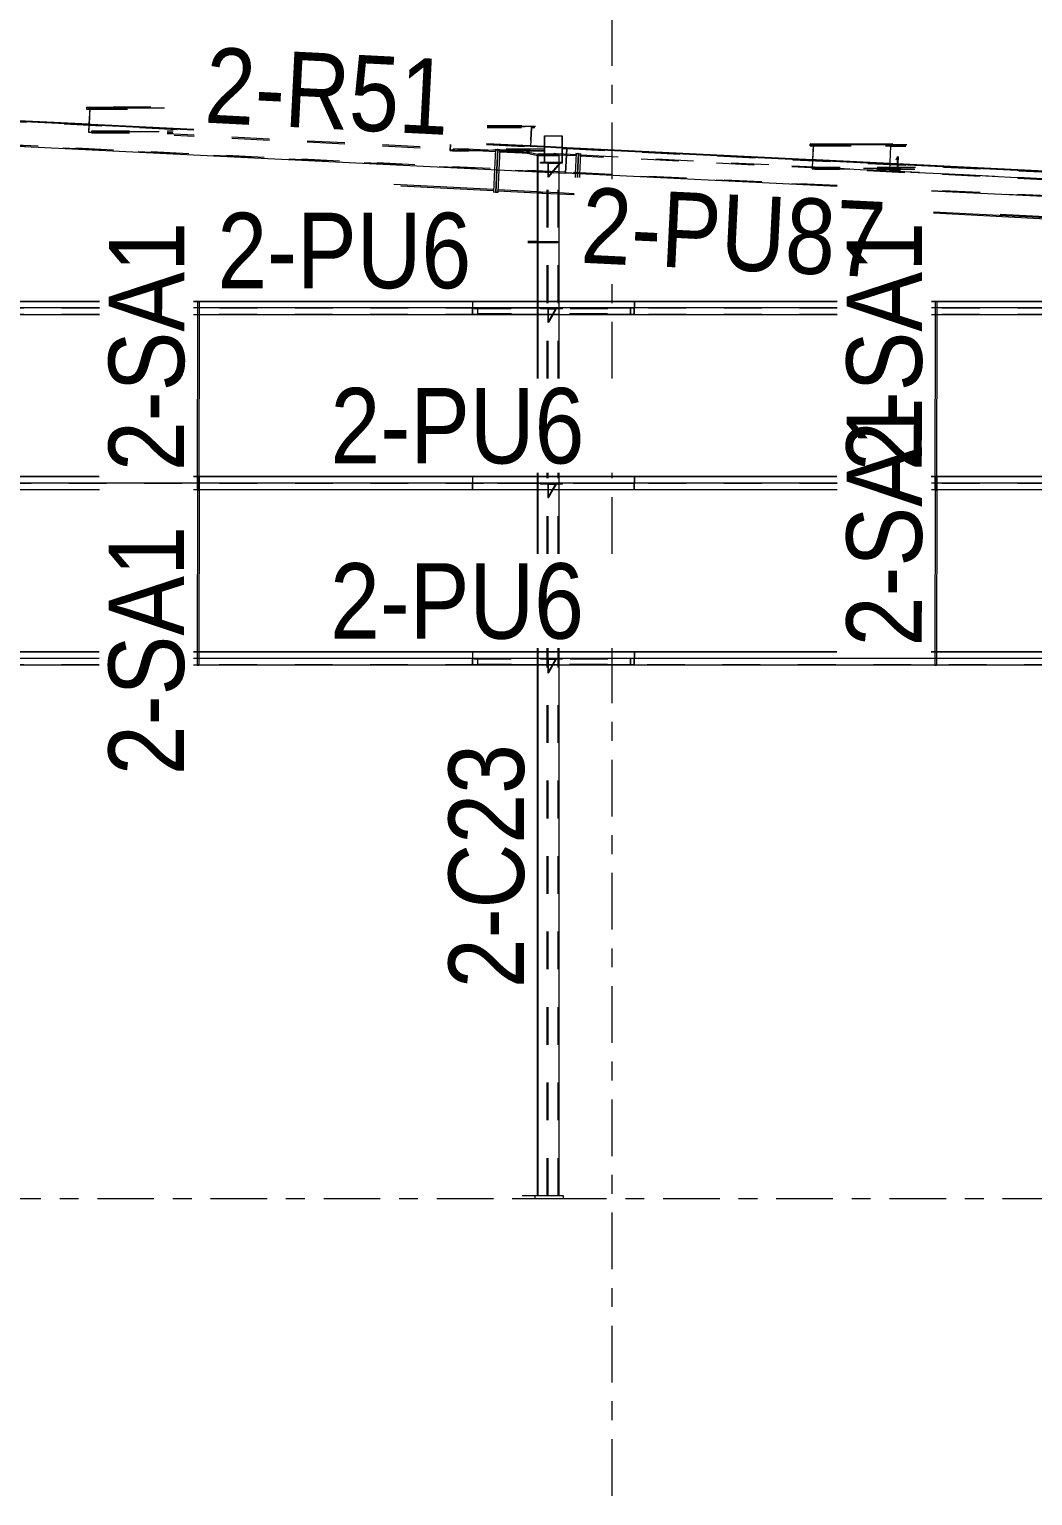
# Model space of a CAD drawing. Header units: millimetres. Extents: x -72 to 1100, y -472 to 348.
# Drawn here: x 543.9 to 597.1, y -15.8 to 62 of the extents above; entities that cross this region are included whole.
import ezdxf

# ---------------------------------------------------------------- set-up
doc = ezdxf.new("R2010")
doc.units = ezdxf.units.MM
for name, pattern in [('XKITLINE00', [0]), ('XKITLINE02', [4, 2, -2]), ('XKITLINE03', [6, 3, -1, 1, -1])]:
    doc.linetypes.add(name, pattern=pattern)
for name, color, linetype, lineweight in [('Part', 2, 'Continuous', 0), ('PartMark', 7, 'Continuous', 0), ('S-grid', 1, 'Continuous', 0)]:
    doc.layers.add(name, color=color, linetype=linetype, lineweight=lineweight)
doc.styles.add('ARIAL', font='ARIAL.TTF')

# ---------------------------------------------------------------- blocks, each defined once
blk = doc.blocks.new('*A6')
at = {"layer": 'S-grid', "color": 1, "linetype": 'XKITLINE03', "lineweight": 0}
blk.add_line((-22.448, 0), (1057.351, 0), dxfattribs=at)
blk = doc.blocks.new('*A542')
at = {"layer": 'Part', "color": 7, "linetype": 'XKITLINE02', "lineweight": 0}
for p, q in [((589.616, 55.772), (589.553, 54.493)), ((589.57, 54.489), (589.633, 55.768)), ((589.633, 55.768), (589.616, 55.772)), ((589.616, 55.772), (590.345, 55.772)), ((589.633, 55.768), (590.42, 55.768)), ((589.553, 54.493), (589.57, 54.489)), ((589.553, 54.493), (590.057, 54.493)), ((589.57, 54.489), (590.133, 54.489))]:
    blk.add_line(p, q, dxfattribs=at)
blk = doc.blocks.new('*A543')
at = {"layer": 'Part', "color": 7, "linetype": 'XKITLINE02', "lineweight": 0}
for p, q in [((589.916, 55.041), (589.982, 55.203)), ((589.982, 55.203), (589.947, 54.493)), ((589.957, 55.063), (590.014, 55.203)), ((590.014, 55.203), (589.979, 54.493)), ((590.014, 55.203), (589.982, 55.203)), ((589.947, 54.493), (589.916, 54.5)), ((589.979, 54.493), (589.947, 54.493)), ((589.979, 54.493), (589.957, 54.498))]:
    blk.add_line(p, q, dxfattribs=at)
blk = doc.blocks.new('*A547')
at = {"layer": 'Part', "color": 7, "linetype": 'XKITLINE02', "lineweight": 0}
for p, q in [((591.977, 38.256), (591.976, 37.541)), ((591.977, 38.256), (591.992, 38.258)), ((591.987, 38.254), (591.977, 38.256)), ((592.016, 38.253), (591.987, 38.254)), ((591.992, 38.258), (592.024, 38.259)), ((592.047, 38.253), (592.016, 38.253)), ((592.052, 38.257), (592.024, 38.259)), ((592.063, 38.255), (592.047, 38.253)), ((592.062, 37.906), (592.062, 37.549)), ((591.966, 28.62), (591.966, 28.263)), ((592.052, 28.62), (592.051, 28.263))]:
    blk.add_line(p, q, dxfattribs=at)
at = {"layer": 'Part', "color": 2, "linetype": 'XKITLINE00', "lineweight": 0}
for p, q in [((592.053, 38.257), (592.052, 38.257)), ((592.053, 38.257), (592.063, 38.255)), ((592.063, 38.255), (592.062, 37.906)), ((591.976, 37.541), (591.966, 28.62)), ((592.062, 37.549), (592.052, 28.62)), ((591.966, 28.258), (591.966, 28.263)), ((591.981, 28.26), (591.966, 28.258)), ((591.966, 28.258), (591.976, 28.255)), ((591.976, 28.255), (592.005, 28.254)), ((592.013, 28.26), (591.981, 28.26)), ((592.005, 28.254), (592.036, 28.255)), ((592.042, 28.259), (592.013, 28.26)), ((592.036, 28.255), (592.051, 28.257)), ((592.051, 28.257), (592.042, 28.259)), ((592.051, 28.257), (592.051, 28.263))]:
    blk.add_line(p, q, dxfattribs=at)
blk = doc.blocks.new('*A549')
at = {"layer": 'Part', "color": 2, "linetype": 'XKITLINE00', "lineweight": 0}
for p, q in [((591.977, 47.542), (591.992, 47.544)), ((591.977, 47.542), (591.977, 47.191)), ((591.992, 47.544), (592.024, 47.544)), ((592.024, 47.544), (592.053, 47.543)), ((592.053, 47.543), (592.063, 47.541)), ((592.063, 47.541), (592.062, 47.191)), ((591.976, 46.834), (591.966, 37.906)), ((592.062, 46.834), (592.052, 37.906)), ((591.966, 37.543), (591.966, 37.549)), ((591.981, 37.545), (591.966, 37.543)), ((591.966, 37.543), (591.976, 37.541)), ((591.976, 37.541), (592.005, 37.54)), ((592.013, 37.546), (591.981, 37.545)), ((592.005, 37.54), (592.036, 37.541)), ((592.042, 37.545), (592.013, 37.546)), ((592.036, 37.541), (592.051, 37.543)), ((592.051, 37.543), (592.042, 37.545)), ((592.051, 37.543), (592.051, 37.549))]:
    blk.add_line(p, q, dxfattribs=at)
at = {"layer": 'Part', "color": 7, "linetype": 'XKITLINE02', "lineweight": 0}
for p, q in [((591.987, 47.539), (591.977, 47.542)), ((592.016, 47.538), (591.987, 47.539)), ((592.047, 47.539), (592.016, 47.538)), ((592.063, 47.541), (592.047, 47.539)), ((591.977, 47.191), (591.976, 46.834)), ((592.062, 47.191), (592.062, 46.834)), ((591.966, 37.906), (591.966, 37.549)), ((592.052, 37.906), (592.051, 37.549))]:
    blk.add_line(p, q, dxfattribs=at)
blk = doc.blocks.new('*A610')
at = {"layer": 'Part', "color": 2, "linetype": 'XKITLINE00', "lineweight": 0}
for p, q in [((572.376, 54.334), (572.438, 55.649)), ((572.445, 55.681), (572.438, 55.649)), ((608.631, 53.873), (572.438, 55.649)), ((585.471, 55.042), (572.445, 55.681)), ((604.636, 54.102), (585.664, 55.033)), ((586.784, 53.627), (572.376, 54.334)), ((609.322, 53.872), (604.835, 54.092)), ((611.43, 53.768), (611.343, 53.773)), ((611.429, 53.735), (611.343, 53.74)), ((606.342, 52.668), (591.784, 53.382)), ((629.947, 52.827), (626.937, 52.974)), ((629.947, 52.86), (626.939, 53.008)), ((616.588, 52.165), (611.342, 52.422)), ((631.129, 52.802), (630.876, 52.814)), ((631.123, 52.769), (630.876, 52.781)), ((631.123, 52.769), (631.121, 52.736)), ((631.129, 52.802), (631.123, 52.769)), ((631.129, 52.802), (631.129, 52.798))]:
    blk.add_line(p, q, dxfattribs=at)
at = {"layer": 'Part', "color": 7, "linetype": 'XKITLINE02', "lineweight": 0}
for p, q in [((572.438, 55.636), (572.377, 54.35)), ((572.444, 55.667), (572.438, 55.636)), ((572.438, 55.636), (608.362, 53.873)), ((572.445, 55.681), (572.444, 55.667)), ((572.444, 55.667), (609.025, 53.872)), ((585.664, 55.033), (585.471, 55.042)), ((572.382, 54.367), (572.376, 54.334)), ((572.377, 54.35), (572.383, 54.381)), ((586.784, 53.643), (572.377, 54.35)), ((572.383, 54.381), (572.382, 54.367)), ((572.382, 54.367), (586.784, 53.661)), ((586.784, 53.675), (572.383, 54.381)), ((604.835, 54.092), (604.636, 54.102)), ((611.343, 53.759), (611.43, 53.754)), ((611.343, 53.727), (611.428, 53.723)), ((606.342, 52.715), (591.784, 53.429)), ((591.784, 53.415), (606.342, 52.701)), ((606.342, 52.683), (591.784, 53.398)), ((626.937, 52.962), (631.122, 52.756)), ((626.938, 52.993), (631.129, 52.788)), ((630.876, 52.814), (629.947, 52.86)), ((616.588, 52.212), (611.342, 52.47)), ((611.342, 52.456), (616.588, 52.198)), ((616.588, 52.181), (611.342, 52.438)), ((630.876, 52.781), (629.947, 52.827)), ((631.121, 52.736), (631.122, 52.756)), ((631.122, 52.756), (631.129, 52.788)), ((631.129, 52.798), (631.129, 52.788))]:
    blk.add_line(p, q, dxfattribs=at)
blk = doc.blocks.new('*A611')
at = {"layer": 'Part', "color": 2, "linetype": 'XKITLINE00', "lineweight": 0}
for p, q in [((567.462, 47.523), (567.462, 47.536)), ((586.777, 47.536), (567.462, 47.536)), ((586.777, 47.523), (567.462, 47.523)), ((567.464, 47.191), (567.464, 47.523)), ((591.977, 47.536), (591.777, 47.536)), ((591.977, 47.523), (591.777, 47.523)), ((606.336, 47.523), (592.062, 47.523)), ((606.336, 47.536), (592.063, 47.536)), ((611.536, 47.536), (611.336, 47.536)), ((611.536, 47.523), (611.336, 47.523)), ((631.209, 47.536), (611.622, 47.536)), ((631.209, 47.523), (611.622, 47.523)), ((567.445, 46.834), (567.445, 47.191)), ((586.777, 47.191), (567.445, 47.191)), ((586.776, 46.834), (567.445, 46.834)), ((606.335, 46.834), (591.776, 46.834)), ((606.336, 47.191), (591.777, 47.191)), ((631.191, 46.834), (611.335, 46.834)), ((631.191, 47.191), (611.336, 47.191))]:
    blk.add_line(p, q, dxfattribs=at)
at = {"layer": 'Part', "color": 7, "linetype": 'XKITLINE02', "lineweight": 0}
for p, q in [((567.464, 47.523), (567.462, 47.523)), ((567.464, 47.179), (567.464, 47.536)), ((606.336, 47.536), (591.977, 47.536)), ((592.063, 47.536), (591.977, 47.536)), ((592.062, 47.523), (591.977, 47.523)), ((634.718, 47.536), (611.336, 47.536)), ((611.622, 47.536), (611.536, 47.536)), ((634.718, 47.523), (611.536, 47.523)), ((611.622, 47.523), (611.536, 47.523)), ((634.716, 47.523), (634.716, 47.536)), ((634.718, 47.179), (634.718, 47.536)), ((634.718, 47.191), (634.718, 47.523)), ((586.777, 47.179), (567.445, 47.179)), ((567.445, 47.179), (567.445, 46.847)), ((567.445, 46.847), (567.447, 46.847)), ((586.776, 46.847), (567.445, 46.847)), ((567.447, 46.834), (567.445, 46.834)), ((567.447, 46.847), (567.447, 46.834)), ((606.335, 46.847), (591.776, 46.847)), ((606.336, 47.179), (591.777, 47.179)), ((634.701, 46.847), (611.335, 46.847)), ((634.718, 47.179), (611.336, 47.179)), ((634.718, 47.191), (631.191, 47.191)), ((634.701, 46.834), (631.191, 46.834)), ((634.7, 46.834), (634.7, 47.191)), ((634.7, 46.847), (634.7, 47.179)), ((634.701, 46.834), (634.701, 46.847))]:
    blk.add_line(p, q, dxfattribs=at)
blk = doc.blocks.new('*A612')
at = {"layer": 'Part', "color": 2, "linetype": 'XKITLINE00', "lineweight": 0}
for p, q in [((567.462, 38.237), (567.462, 38.25)), ((586.767, 38.25), (567.462, 38.25)), ((586.767, 38.237), (567.462, 38.237)), ((567.464, 37.906), (567.464, 38.237)), ((591.777, 38.25), (591.767, 38.25)), ((591.777, 38.237), (591.767, 38.237)), ((591.967, 38.25), (591.777, 38.25)), ((591.967, 38.237), (591.777, 38.237)), ((606.326, 38.237), (592.062, 38.237)), ((606.326, 38.25), (592.063, 38.25)), ((611.336, 38.25), (611.326, 38.25)), ((611.336, 38.237), (611.326, 38.237)), ((611.526, 38.25), (611.336, 38.25)), ((611.526, 38.237), (611.336, 38.237)), ((631.209, 38.25), (611.622, 38.25)), ((631.209, 38.237), (611.622, 38.237)), ((567.445, 37.549), (567.445, 37.906)), ((586.777, 37.906), (567.445, 37.906)), ((586.776, 37.549), (567.445, 37.549)), ((606.335, 37.549), (591.776, 37.549)), ((606.336, 37.906), (591.777, 37.906)), ((631.191, 37.549), (611.335, 37.549)), ((631.191, 37.906), (611.336, 37.906))]:
    blk.add_line(p, q, dxfattribs=at)
at = {"layer": 'Part', "color": 7, "linetype": 'XKITLINE02', "lineweight": 0}
for p, q in [((567.464, 38.237), (567.462, 38.237)), ((567.464, 37.893), (567.464, 38.25)), ((606.326, 38.25), (591.967, 38.25)), ((592.063, 38.25), (591.967, 38.25)), ((592.062, 38.237), (591.967, 38.237)), ((611.336, 38.25), (611.326, 38.25)), ((634.718, 38.25), (611.336, 38.25)), ((611.622, 38.25), (611.526, 38.25)), ((634.718, 38.237), (611.526, 38.237)), ((611.622, 38.237), (611.526, 38.237)), ((634.716, 38.237), (634.716, 38.25)), ((634.718, 37.893), (634.718, 38.25)), ((634.718, 37.906), (634.718, 38.237)), ((586.777, 37.893), (567.445, 37.893)), ((567.445, 37.893), (567.445, 37.561)), ((567.445, 37.561), (567.447, 37.561)), ((586.776, 37.561), (567.445, 37.561)), ((567.447, 37.549), (567.445, 37.549)), ((567.447, 37.561), (567.447, 37.549)), ((606.335, 37.561), (591.776, 37.561)), ((606.336, 37.893), (591.777, 37.893)), ((634.701, 37.561), (611.335, 37.561)), ((634.718, 37.893), (611.336, 37.893)), ((634.718, 37.906), (631.191, 37.906)), ((634.701, 37.549), (631.191, 37.549)), ((634.7, 37.549), (634.7, 37.906)), ((634.7, 37.561), (634.7, 37.893)), ((634.701, 37.549), (634.701, 37.561))]:
    blk.add_line(p, q, dxfattribs=at)
blk = doc.blocks.new('*A613')
at = {"layer": 'Part', "color": 2, "linetype": 'XKITLINE00', "lineweight": 0}
for p, q in [((567.462, 28.951), (567.462, 28.964)), ((586.767, 28.964), (567.462, 28.964)), ((586.767, 28.951), (567.462, 28.951)), ((567.464, 28.62), (567.464, 28.951)), ((591.967, 28.964), (591.767, 28.964)), ((591.967, 28.951), (591.767, 28.951)), ((606.326, 28.964), (592.052, 28.964)), ((606.326, 28.951), (592.052, 28.951)), ((611.526, 28.964), (611.326, 28.964)), ((611.526, 28.951), (611.326, 28.951)), ((631.209, 28.964), (611.611, 28.964)), ((631.209, 28.951), (611.611, 28.951)), ((567.445, 28.263), (567.445, 28.62)), ((631.191, 28.62), (567.445, 28.62)), ((631.191, 28.263), (567.445, 28.263))]:
    blk.add_line(p, q, dxfattribs=at)
at = {"layer": 'Part', "color": 7, "linetype": 'XKITLINE02', "lineweight": 0}
for p, q in [((567.464, 28.951), (567.462, 28.951)), ((567.464, 28.607), (567.464, 28.964)), ((606.326, 28.964), (591.967, 28.964)), ((592.052, 28.964), (591.967, 28.964)), ((592.052, 28.951), (591.967, 28.951)), ((634.718, 28.964), (611.326, 28.964)), ((611.611, 28.964), (611.526, 28.964)), ((634.718, 28.951), (611.526, 28.951)), ((611.611, 28.951), (611.526, 28.951)), ((634.716, 28.951), (634.716, 28.964)), ((634.718, 28.607), (634.718, 28.964)), ((634.718, 28.62), (634.718, 28.951)), ((634.718, 28.607), (567.445, 28.607)), ((567.445, 28.607), (567.445, 28.276)), ((567.445, 28.276), (567.447, 28.276)), ((634.701, 28.276), (567.445, 28.276)), ((567.447, 28.263), (567.445, 28.263)), ((567.447, 28.276), (567.447, 28.263)), ((634.718, 28.62), (631.191, 28.62)), ((634.701, 28.263), (631.191, 28.263)), ((634.7, 28.263), (634.7, 28.62)), ((634.7, 28.276), (634.7, 28.607)), ((634.701, 28.263), (634.701, 28.276))]:
    blk.add_line(p, q, dxfattribs=at)
blk = doc.blocks.new('*A614')
at = {"layer": 'Part', "color": 7, "linetype": 'XKITLINE02', "lineweight": 0}
for p, q in [((573.167, 55.233), (573.17, 55.297)), ((573.167, 55.233), (573.174, 55.264)), ((606.343, 53.541), (573.167, 55.233)), ((573.17, 55.297), (573.178, 55.329)), ((573.17, 55.297), (606.343, 53.605)), ((606.343, 53.589), (583.764, 54.74)), ((586.676, 54.596), (606.343, 53.593)), ((611.343, 53.351), (623.404, 52.736)), ((611.343, 53.338), (623.164, 52.736)), ((623.079, 52.736), (611.343, 53.334)), ((622.147, 52.736), (611.343, 53.287)), ((625.354, 52.736), (618.453, 53.088)), ((618.824, 53.004), (624.096, 52.736)), ((598.329, 51.994), (606.341, 51.585)), ((611.34, 51.33), (616.588, 51.063))]:
    blk.add_line(p, q, dxfattribs=at)
at = {"layer": 'Part', "color": 2, "linetype": 'XKITLINE00', "lineweight": 0}
for p, q in [((606.341, 51.469), (591.881, 52.206)), ((606.341, 51.533), (591.884, 52.27)), ((606.341, 51.581), (595.416, 52.138)), ((616.588, 51.058), (611.34, 51.326)), ((616.588, 51.011), (611.34, 51.278)), ((616.588, 50.947), (611.34, 51.214))]:
    blk.add_line(p, q, dxfattribs=at)
blk = doc.blocks.new('*A615')
at = {"layer": 'Part', "color": 2, "linetype": 'XKITLINE00', "lineweight": 0}
for p, q in [((585.35, 55.889), (585.345, 55.783)), ((585.345, 55.783), (585.351, 55.781)), ((585.517, 55.852), (585.35, 55.889)), ((585.35, 55.889), (589.71, 55.889)), ((585.351, 55.781), (585.356, 55.875)), ((585.507, 55.781), (585.351, 55.781)), ((585.356, 55.875), (585.51, 55.84)), ((585.51, 55.84), (585.47, 55.034)), ((585.517, 55.852), (585.476, 55.032)), ((585.517, 55.852), (590.467, 55.852)), ((585.614, 54.523), (585.588, 54.529)), ((585.608, 54.537), (585.589, 54.541)), ((585.613, 54.631), (585.608, 54.537)), ((585.619, 54.629), (585.613, 54.631)), ((585.678, 54.631), (585.613, 54.631)), ((585.614, 54.523), (585.619, 54.629)), ((585.699, 54.523), (585.614, 54.523)), ((585.705, 54.629), (585.619, 54.629))]:
    blk.add_line(p, q, dxfattribs=at)
at = {"layer": 'Part', "color": 7, "linetype": 'XKITLINE02', "lineweight": 0}
for p, q in [((585.345, 55.783), (589.686, 55.783)), ((589.734, 55.875), (585.356, 55.875)), ((585.513, 55.781), (585.507, 55.781)), ((585.51, 55.84), (590.437, 55.84)), ((585.513, 55.781), (589.713, 55.781)), ((585.47, 55.034), (585.447, 54.56)), ((585.588, 54.529), (585.447, 54.56)), ((585.447, 54.56), (590.149, 54.56)), ((585.476, 55.032), (585.453, 54.572)), ((585.589, 54.541), (585.453, 54.572)), ((590.179, 54.572), (585.453, 54.572)), ((590.881, 54.537), (585.608, 54.537)), ((590.902, 54.631), (585.678, 54.631)), ((590.906, 54.523), (585.699, 54.523)), ((590.93, 54.629), (585.705, 54.629))]:
    blk.add_line(p, q, dxfattribs=at)
blk = doc.blocks.new('*A627')
at = {"layer": 'S-grid', "color": 1, "linetype": 'XKITLINE03', "lineweight": 0}
for p, q in [((574.841, 54.013), (574.841, 97.204)), ((574.841, 43.45), (574.841, 49.007)), ((574.841, 34.164), (574.841, 38.45)), ((574.841, -15.75), (574.841, 29.164))]:
    blk.add_line(p, q, dxfattribs=at)
blk = doc.blocks.new('*A630')
at = {"layer": 'Part', "color": 2, "linetype": 'XKITLINE00', "lineweight": 0}
for p, q in [((513.763, 57.214), (513.826, 58.528)), ((513.826, 58.528), (513.832, 58.561)), ((552.67, 56.62), (513.826, 58.528)), ((547.103, 56.926), (513.832, 58.561)), ((513.763, 57.214), (572.375, 54.334)), ((552.672, 56.653), (547.217, 56.921)), ((571.264, 55.706), (568.179, 55.858)), ((571.264, 55.739), (568.18, 55.891)), ((572.444, 55.681), (572.193, 55.694)), ((572.438, 55.649), (572.193, 55.661)), ((572.438, 55.649), (572.375, 54.334)), ((572.444, 55.681), (572.438, 55.649)), ((572.444, 55.681), (572.444, 55.676)), ((572.408, 55.022), (572.376, 54.35)), ((572.375, 54.334), (572.376, 54.337)), ((572.376, 54.35), (572.376, 54.351)), ((572.378, 54.382), (572.378, 54.382))]:
    blk.add_line(p, q, dxfattribs=at)
at = {"layer": 'Part', "color": 7, "linetype": 'XKITLINE02', "lineweight": 0}
for p, q in [((513.826, 58.515), (513.764, 57.23)), ((513.831, 58.547), (513.826, 58.515)), ((513.826, 58.515), (552.669, 56.607)), ((513.832, 58.561), (513.831, 58.547)), ((513.831, 58.547), (552.671, 56.639)), ((513.769, 57.247), (513.763, 57.214)), ((513.763, 57.214), (513.763, 57.214)), ((513.764, 57.23), (513.765, 57.234)), ((513.764, 57.23), (513.764, 57.229)), ((513.764, 57.229), (572.376, 54.35)), ((513.765, 57.234), (513.769, 57.261)), ((572.378, 54.382), (513.769, 57.261)), ((513.769, 57.261), (513.769, 57.247)), ((513.769, 57.247), (572.381, 54.367)), ((547.109, 56.926), (547.103, 56.926)), ((547.217, 56.921), (547.109, 56.926)), ((568.178, 55.845), (572.438, 55.636)), ((568.18, 55.877), (572.444, 55.667)), ((572.193, 55.694), (571.264, 55.739)), ((572.193, 55.661), (571.264, 55.706)), ((572.438, 55.636), (572.408, 55.022)), ((572.438, 55.636), (572.444, 55.667)), ((572.444, 55.676), (572.444, 55.667)), ((572.376, 54.351), (572.382, 54.381)), ((572.376, 54.337), (572.381, 54.367)), ((572.378, 54.382), (572.382, 54.381)), ((572.381, 54.367), (572.382, 54.381))]:
    blk.add_line(p, q, dxfattribs=at)
blk = doc.blocks.new('*A631')
at = {"layer": 'Part', "color": 7, "linetype": 'XKITLINE02', "lineweight": 0}
for p, q in [((568.225, 56.757), (570.009, 56.757)), ((568.225, 56.755), (570.036, 56.755)), ((568.228, 56.814), (570.759, 56.814)), ((570.057, 56.849), (568.229, 56.849)), ((566.262, 55.849), (566.247, 55.534)), ((566.387, 55.503), (566.247, 55.534)), ((566.247, 55.534), (570.472, 55.534)), ((566.268, 55.849), (566.253, 55.546)), ((566.387, 55.516), (566.253, 55.546)), ((570.502, 55.546), (566.253, 55.546)), ((571.204, 55.511), (566.408, 55.511)), ((571.225, 55.605), (566.484, 55.605)), ((571.229, 55.497), (566.505, 55.497)), ((571.253, 55.603), (566.51, 55.603))]:
    blk.add_line(p, q, dxfattribs=at)
at = {"layer": 'Part', "color": 2, "linetype": 'XKITLINE00', "lineweight": 0}
for p, q in [((568.228, 56.826), (570.79, 56.826)), ((568.23, 56.863), (570.033, 56.863)), ((566.408, 55.511), (566.387, 55.516)), ((566.413, 55.497), (566.387, 55.503)), ((566.413, 55.605), (566.408, 55.511)), ((566.419, 55.603), (566.413, 55.605)), ((566.484, 55.605), (566.413, 55.605)), ((566.413, 55.497), (566.419, 55.603)), ((566.505, 55.497), (566.413, 55.497)), ((566.51, 55.603), (566.419, 55.603))]:
    blk.add_line(p, q, dxfattribs=at)
blk = doc.blocks.new('*A632')
at = {"layer": 'Part', "color": 2, "linetype": 'XKITLINE00', "lineweight": 0}
for p, q in [((508.778, 47.523), (508.778, 47.536)), ((528.095, 47.536), (508.778, 47.536)), ((528.095, 47.523), (508.778, 47.523)), ((508.779, 47.191), (508.779, 47.523)), ((533.295, 47.536), (533.095, 47.536)), ((533.295, 47.523), (533.095, 47.523)), ((547.657, 47.536), (533.38, 47.536)), ((547.657, 47.523), (533.38, 47.523)), ((552.857, 47.536), (552.657, 47.536)), ((552.857, 47.523), (552.657, 47.523)), ((576.033, 47.536), (552.942, 47.536)), ((576.033, 47.523), (552.942, 47.523)), ((576.033, 47.523), (576.033, 47.536)), ((576.034, 47.191), (576.034, 47.523)), ((508.761, 46.834), (508.761, 47.191)), ((528.095, 47.191), (508.761, 47.191)), ((528.094, 46.834), (508.761, 46.834)), ((547.656, 46.834), (533.094, 46.834)), ((547.656, 47.191), (533.095, 47.191)), ((576.016, 47.191), (552.656, 47.191)), ((576.016, 46.834), (552.656, 46.834)), ((576.016, 47.191), (576.016, 46.834))]:
    blk.add_line(p, q, dxfattribs=at)
at = {"layer": 'Part', "color": 7, "linetype": 'XKITLINE02', "lineweight": 0}
for p, q in [((508.779, 47.523), (508.778, 47.523)), ((508.779, 47.179), (508.779, 47.536)), ((533.38, 47.536), (533.295, 47.536)), ((533.38, 47.523), (533.295, 47.523)), ((552.942, 47.536), (552.857, 47.536)), ((552.942, 47.523), (552.857, 47.523)), ((576.034, 47.536), (576.033, 47.536)), ((576.034, 47.536), (576.033, 47.536)), ((576.033, 47.523), (576.034, 47.523)), ((576.034, 47.523), (576.033, 47.523)), ((576.034, 47.536), (576.034, 47.179)), ((528.095, 47.179), (508.761, 47.179)), ((508.761, 47.179), (508.761, 46.847)), ((508.761, 46.847), (508.762, 46.847)), ((528.094, 46.847), (508.761, 46.847)), ((508.762, 46.834), (508.761, 46.834)), ((508.762, 46.847), (508.762, 46.834)), ((547.656, 46.847), (533.094, 46.847)), ((547.656, 47.179), (533.095, 47.179)), ((576.034, 47.179), (552.656, 47.179)), ((576.017, 46.847), (552.656, 46.847)), ((576.034, 47.191), (576.016, 47.191)), ((576.016, 46.847), (576.016, 47.179)), ((576.016, 46.834), (576.017, 46.834)), ((576.017, 46.834), (576.016, 46.834)), ((576.017, 46.834), (576.017, 46.847))]:
    blk.add_line(p, q, dxfattribs=at)
blk = doc.blocks.new('*A633')
at = {"layer": 'Part', "color": 2, "linetype": 'XKITLINE00', "lineweight": 0}
for p, q in [((508.778, 38.237), (508.778, 38.25)), ((528.085, 38.25), (508.778, 38.25)), ((528.085, 38.237), (508.778, 38.237)), ((508.779, 37.906), (508.779, 38.237)), ((533.285, 38.25), (533.085, 38.25)), ((533.285, 38.237), (533.085, 38.237)), ((547.646, 38.25), (533.38, 38.25)), ((547.646, 38.237), (533.38, 38.237)), ((552.846, 38.25), (552.646, 38.25)), ((552.846, 38.237), (552.646, 38.237)), ((576.033, 38.25), (552.942, 38.25)), ((576.033, 38.237), (552.942, 38.237)), ((576.033, 38.237), (576.033, 38.25)), ((576.034, 37.906), (576.034, 38.237)), ((508.761, 37.549), (508.761, 37.906)), ((576.016, 37.906), (508.761, 37.906)), ((528.094, 37.549), (508.761, 37.549)), ((547.656, 37.549), (533.094, 37.549)), ((576.016, 37.549), (552.656, 37.549)), ((576.016, 37.906), (576.016, 37.549))]:
    blk.add_line(p, q, dxfattribs=at)
at = {"layer": 'Part', "color": 7, "linetype": 'XKITLINE02', "lineweight": 0}
for p, q in [((508.779, 38.237), (508.778, 38.237)), ((508.779, 37.893), (508.779, 38.25)), ((533.38, 38.25), (533.285, 38.25)), ((533.38, 38.237), (533.285, 38.237)), ((552.942, 38.25), (552.846, 38.25)), ((552.942, 38.237), (552.846, 38.237)), ((576.034, 38.25), (576.033, 38.25)), ((576.034, 38.25), (576.033, 38.25)), ((576.033, 38.237), (576.034, 38.237)), ((576.034, 38.237), (576.033, 38.237)), ((576.034, 38.25), (576.034, 37.893)), ((576.034, 37.893), (508.761, 37.893)), ((508.761, 37.893), (508.761, 37.561)), ((508.761, 37.561), (508.762, 37.561)), ((528.094, 37.561), (508.761, 37.561)), ((508.762, 37.549), (508.761, 37.549)), ((508.762, 37.561), (508.762, 37.549)), ((547.656, 37.561), (533.094, 37.561)), ((576.017, 37.561), (552.656, 37.561)), ((576.034, 37.906), (576.016, 37.906)), ((576.016, 37.561), (576.016, 37.893)), ((576.016, 37.549), (576.017, 37.549)), ((576.017, 37.549), (576.016, 37.549)), ((576.017, 37.549), (576.017, 37.561))]:
    blk.add_line(p, q, dxfattribs=at)
blk = doc.blocks.new('*A634')
at = {"layer": 'Part', "color": 2, "linetype": 'XKITLINE00', "lineweight": 0}
for p, q in [((508.778, 28.951), (508.778, 28.964)), ((528.085, 28.964), (508.778, 28.964)), ((528.085, 28.951), (508.778, 28.951)), ((508.779, 28.62), (508.779, 28.951)), ((533.285, 28.964), (533.085, 28.964)), ((533.285, 28.951), (533.085, 28.951)), ((547.646, 28.964), (533.37, 28.964)), ((547.646, 28.951), (533.37, 28.951)), ((552.846, 28.964), (552.646, 28.964)), ((552.846, 28.951), (552.646, 28.951)), ((576.033, 28.964), (552.932, 28.964)), ((576.033, 28.951), (552.932, 28.951)), ((576.033, 28.951), (576.033, 28.964)), ((576.034, 28.62), (576.034, 28.951)), ((508.761, 28.263), (508.761, 28.62)), ((528.084, 28.62), (508.761, 28.62)), ((528.084, 28.263), (508.761, 28.263)), ((547.646, 28.62), (533.084, 28.62)), ((547.645, 28.263), (533.084, 28.263)), ((576.016, 28.263), (552.645, 28.263)), ((576.016, 28.62), (552.646, 28.62)), ((576.016, 28.62), (576.016, 28.263))]:
    blk.add_line(p, q, dxfattribs=at)
at = {"layer": 'Part', "color": 7, "linetype": 'XKITLINE02', "lineweight": 0}
for p, q in [((508.779, 28.951), (508.778, 28.951)), ((508.779, 28.607), (508.779, 28.964)), ((533.37, 28.964), (533.285, 28.964)), ((533.37, 28.951), (533.285, 28.951)), ((552.932, 28.964), (552.846, 28.964)), ((552.932, 28.951), (552.846, 28.951)), ((576.034, 28.964), (576.033, 28.964)), ((576.034, 28.964), (576.033, 28.964)), ((576.033, 28.951), (576.034, 28.951)), ((576.034, 28.951), (576.033, 28.951)), ((576.034, 28.964), (576.034, 28.607)), ((528.084, 28.607), (508.761, 28.607)), ((508.761, 28.607), (508.761, 28.276)), ((508.761, 28.276), (508.762, 28.276)), ((528.084, 28.276), (508.761, 28.276)), ((508.762, 28.263), (508.761, 28.263)), ((508.762, 28.276), (508.762, 28.263)), ((547.646, 28.607), (533.084, 28.607)), ((547.645, 28.276), (533.084, 28.276)), ((576.017, 28.276), (552.645, 28.276)), ((576.034, 28.607), (552.646, 28.607)), ((576.034, 28.62), (576.016, 28.62)), ((576.016, 28.276), (576.016, 28.607)), ((576.016, 28.263), (576.017, 28.263)), ((576.017, 28.263), (576.016, 28.263)), ((576.017, 28.263), (576.017, 28.276))]:
    blk.add_line(p, q, dxfattribs=at)
blk = doc.blocks.new('*A636')
at = {"layer": 'Part', "color": 7, "linetype": 'XKITLINE02', "lineweight": 0}
for p, q in [((571.403, 55.277), (570.873, 55.277)), ((570.873, 55.277), (570.91, 55.269)), ((570.873, 55.277), (570.873, 54.408)), ((570.91, 55.269), (572.013, 55.269)), ((570.91, 55.269), (570.91, 54.406)), ((571.403, 55.277), (571.017, 55.364)), ((571.447, 55.277), (571.073, 55.361)), ((571.403, 43.45), (571.403, 55.277)), ((571.977, 55.277), (571.447, 55.277)), ((571.447, 43.45), (571.447, 55.277)), ((572.013, 55.269), (571.977, 55.277)), ((571.977, 43.45), (571.977, 55.277)), ((572.013, 55.269), (572.013, 54.352)), ((570.873, 47.536), (570.873, 46.834)), ((570.91, 47.536), (570.91, 46.834)), ((572.013, 47.536), (572.013, 46.834)), ((570.873, 38.25), (570.873, 37.549)), ((570.91, 38.25), (570.91, 37.549)), ((571.403, 34.164), (571.403, 38.45)), ((571.447, 34.164), (571.447, 38.45)), ((571.977, 34.164), (571.977, 38.45)), ((572.013, 38.25), (572.013, 37.549)), ((570.873, 28.964), (570.873, 28.263)), ((570.91, 28.964), (570.91, 28.263)), ((571.403, 0.143), (571.403, 29.164)), ((571.447, 0.143), (571.447, 29.164)), ((571.977, 0.143), (571.977, 29.164)), ((572.013, 28.964), (572.013, 28.263)), ((572.013, 0.143), (570.873, 0.143))]:
    blk.add_line(p, q, dxfattribs=at)
at = {"layer": 'Part', "color": 2, "linetype": 'XKITLINE00', "lineweight": 0}
for p, q in [((570.873, 54.408), (570.873, 47.536)), ((570.91, 54.406), (570.91, 47.536)), ((572.013, 54.352), (572.013, 47.536)), ((570.873, 46.834), (570.873, 43.45)), ((570.91, 46.834), (570.91, 43.45)), ((572.013, 46.834), (572.013, 43.45)), ((570.873, 38.45), (570.873, 38.25)), ((570.91, 38.45), (570.91, 38.25)), ((572.013, 38.45), (572.013, 38.25)), ((570.873, 37.549), (570.873, 34.164)), ((570.91, 37.549), (570.91, 34.164)), ((572.013, 37.549), (572.013, 34.164)), ((570.873, 29.164), (570.873, 28.964)), ((570.91, 29.164), (570.91, 28.964)), ((572.013, 29.164), (572.013, 28.964)), ((570.873, 28.263), (570.873, 0.143)), ((570.91, 28.263), (570.91, 0.143)), ((572.013, 28.263), (572.013, 0.143))]:
    blk.add_line(p, q, dxfattribs=at)
blk = doc.blocks.new('*A637')
at = {"layer": 'Part', "color": 2, "linetype": 'XKITLINE00', "lineweight": 0}
for p, q in [((572.269, 0.143), (570.074, 0.143)), ((570.074, 0), (572.269, 0)), ((570.755, 0.143), (570.755, 0)), ((572.269, 0), (572.269, 0.143))]:
    blk.add_line(p, q, dxfattribs=at)
blk = doc.blocks.new('*A638')
at = {"layer": 'Part', "color": 7, "linetype": 'XKITLINE02', "lineweight": 0}
for p, q in [((552.857, 38.256), (552.856, 37.541)), ((552.857, 38.256), (552.872, 38.258)), ((552.866, 38.254), (552.857, 38.256)), ((552.895, 38.253), (552.866, 38.254)), ((552.872, 38.258), (552.903, 38.259)), ((552.927, 38.253), (552.895, 38.253)), ((552.932, 38.257), (552.903, 38.259)), ((552.942, 38.255), (552.927, 38.253)), ((552.942, 37.906), (552.941, 37.549)), ((552.846, 28.62), (552.845, 28.263)), ((552.931, 28.62), (552.931, 28.263))]:
    blk.add_line(p, q, dxfattribs=at)
at = {"layer": 'Part', "color": 2, "linetype": 'XKITLINE00', "lineweight": 0}
for p, q in [((552.932, 38.257), (552.932, 38.257)), ((552.932, 38.257), (552.942, 38.255)), ((552.942, 38.255), (552.942, 37.906)), ((552.856, 37.541), (552.846, 28.62)), ((552.941, 37.549), (552.931, 28.62)), ((552.845, 28.258), (552.845, 28.263)), ((552.861, 28.26), (552.845, 28.258)), ((552.845, 28.258), (552.855, 28.255)), ((552.855, 28.255), (552.884, 28.254)), ((552.892, 28.26), (552.861, 28.26)), ((552.884, 28.254), (552.916, 28.255)), ((552.921, 28.259), (552.892, 28.26)), ((552.916, 28.255), (552.931, 28.257)), ((552.931, 28.257), (552.921, 28.259)), ((552.931, 28.257), (552.931, 28.263))]:
    blk.add_line(p, q, dxfattribs=at)
blk = doc.blocks.new('*A639')
at = {"layer": 'Part', "color": 7, "linetype": 'XKITLINE02', "lineweight": 0}
for p, q in [((572.215, 37.893), (571.052, 37.893)), ((571.052, 37.893), (571.052, 37.857)), ((572.215, 37.857), (571.052, 37.857)), ((571.265, 37.857), (571.265, 37.893)), ((571.283, 37.857), (571.283, 37.893)), ((571.872, 37.893), (571.872, 37.857)), ((572.194, 37.857), (572.194, 37.893)), ((572.215, 37.857), (572.215, 37.893))]:
    blk.add_line(p, q, dxfattribs=at)
blk = doc.blocks.new('*A640')
at = {"layer": 'Part', "color": 7, "linetype": 'XKITLINE02', "lineweight": 0}
for p, q in [((571.446, 37.857), (571.446, 37.549)), ((571.842, 37.857), (571.446, 37.857)), ((571.446, 37.857), (571.477, 37.857)), ((571.477, 37.143), (571.477, 37.857)), ((571.477, 37.857), (571.874, 37.857)), ((571.842, 37.857), (571.671, 37.549)), ((571.874, 37.857), (571.703, 37.549)), ((571.842, 37.857), (571.874, 37.857))]:
    blk.add_line(p, q, dxfattribs=at)
at = {"layer": 'Part', "color": 2, "linetype": 'XKITLINE00', "lineweight": 0}
for p, q in [((571.446, 37.549), (571.446, 37.143)), ((571.671, 37.549), (571.446, 37.143)), ((571.703, 37.549), (571.477, 37.143)), ((571.446, 37.143), (571.477, 37.143))]:
    blk.add_line(p, q, dxfattribs=at)
blk = doc.blocks.new('*A641')
at = {"layer": 'Part', "color": 7, "linetype": 'XKITLINE02', "lineweight": 0}
for p, q in [((572.215, 28.607), (571.052, 28.607)), ((571.052, 28.607), (571.052, 28.571)), ((572.215, 28.571), (571.052, 28.571)), ((571.265, 28.571), (571.265, 28.607)), ((571.283, 28.571), (571.283, 28.607)), ((571.872, 28.607), (571.872, 28.571)), ((572.194, 28.571), (572.194, 28.607)), ((572.215, 28.571), (572.215, 28.607))]:
    blk.add_line(p, q, dxfattribs=at)
blk = doc.blocks.new('*A642')
at = {"layer": 'Part', "color": 7, "linetype": 'XKITLINE02', "lineweight": 0}
for p, q in [((571.446, 28.571), (571.446, 28.263)), ((571.842, 28.571), (571.446, 28.571)), ((571.446, 28.571), (571.477, 28.571)), ((571.477, 27.857), (571.477, 28.571)), ((571.477, 28.571), (571.874, 28.571)), ((571.842, 28.571), (571.671, 28.263)), ((571.874, 28.571), (571.703, 28.263)), ((571.842, 28.571), (571.874, 28.571))]:
    blk.add_line(p, q, dxfattribs=at)
at = {"layer": 'Part', "color": 2, "linetype": 'XKITLINE00', "lineweight": 0}
for p, q in [((571.446, 28.263), (571.446, 27.857)), ((571.671, 28.263), (571.446, 27.857)), ((571.703, 28.263), (571.477, 27.857)), ((571.446, 27.857), (571.477, 27.857))]:
    blk.add_line(p, q, dxfattribs=at)
blk = doc.blocks.new('*A643')
at = {"layer": 'Part', "color": 7, "linetype": 'XKITLINE02', "lineweight": 0}
for p, q in [((567.518, 28.607), (567.518, 28.593)), ((567.518, 28.607), (569.502, 28.607)), ((567.518, 28.593), (569.482, 28.593)), ((567.712, 28.593), (567.712, 28.321)), ((567.712, 28.321), (569.502, 28.321)), ((567.722, 28.321), (567.722, 28.607))]:
    blk.add_line(p, q, dxfattribs=at)
blk = doc.blocks.new('*A644')
at = {"layer": 'Part', "color": 7, "linetype": 'XKITLINE02', "lineweight": 0}
for p, q in [((575.97, 28.607), (572.593, 28.607)), ((572.593, 28.321), (575.832, 28.321)), ((572.621, 28.593), (575.97, 28.593)), ((575.824, 28.321), (575.824, 28.607)), ((575.832, 28.321), (575.832, 28.593)), ((575.97, 28.593), (575.97, 28.607))]:
    blk.add_line(p, q, dxfattribs=at)
blk = doc.blocks.new('*A645')
at = {"layer": 'Part', "color": 2, "linetype": 'XKITLINE00', "lineweight": 0}
for p, q in [((552.857, 47.542), (552.856, 47.191)), ((552.857, 47.542), (552.872, 47.544)), ((552.872, 47.544), (552.903, 47.544)), ((552.903, 47.544), (552.932, 47.543)), ((552.932, 47.543), (552.942, 47.541)), ((552.942, 47.541), (552.942, 47.191)), ((552.856, 46.834), (552.846, 37.906)), ((552.941, 46.834), (552.931, 37.906)), ((552.845, 37.543), (552.845, 37.549)), ((552.861, 37.545), (552.845, 37.543)), ((552.845, 37.543), (552.855, 37.541)), ((552.855, 37.541), (552.884, 37.54)), ((552.892, 37.546), (552.861, 37.545)), ((552.884, 37.54), (552.916, 37.541)), ((552.921, 37.545), (552.892, 37.546)), ((552.916, 37.541), (552.931, 37.543)), ((552.931, 37.543), (552.921, 37.545)), ((552.931, 37.543), (552.931, 37.549))]:
    blk.add_line(p, q, dxfattribs=at)
at = {"layer": 'Part', "color": 7, "linetype": 'XKITLINE02', "lineweight": 0}
for p, q in [((552.866, 47.539), (552.857, 47.542)), ((552.895, 47.538), (552.866, 47.539)), ((552.927, 47.539), (552.895, 47.538)), ((552.942, 47.541), (552.927, 47.539)), ((552.856, 47.191), (552.856, 46.834)), ((552.942, 47.191), (552.941, 46.834)), ((552.846, 37.906), (552.845, 37.549)), ((552.931, 37.906), (552.931, 37.549))]:
    blk.add_line(p, q, dxfattribs=at)
blk = doc.blocks.new('*A646')
at = {"layer": 'Part', "color": 7, "linetype": 'XKITLINE02', "lineweight": 0}
for p, q in [((568.665, 55.591), (568.612, 54.519)), ((568.665, 55.591), (568.672, 55.623)), ((568.665, 55.591), (568.772, 55.585)), ((568.772, 55.585), (568.719, 54.514)), ((568.772, 55.585), (568.779, 55.618)), ((568.552, 53.318), (568.555, 53.331))]:
    blk.add_line(p, q, dxfattribs=at)
at = {"layer": 'Part', "color": 2, "linetype": 'XKITLINE00', "lineweight": 0}
for p, q in [((568.612, 54.519), (568.552, 53.318)), ((568.719, 54.514), (568.659, 53.312)), ((568.659, 53.312), (568.552, 53.318)), ((568.659, 53.312), (568.662, 53.326))]:
    blk.add_line(p, q, dxfattribs=at)
blk = doc.blocks.new('*A647')
at = {"layer": 'Part', "color": 7, "linetype": 'XKITLINE02', "lineweight": 0}
for p, q in [((568.786, 55.585), (568.733, 54.513)), ((568.786, 55.585), (568.793, 55.617)), ((568.786, 55.585), (568.893, 55.579)), ((568.893, 55.579), (568.84, 54.508)), ((568.893, 55.579), (568.9, 55.612)), ((568.673, 53.312), (568.676, 53.325))]:
    blk.add_line(p, q, dxfattribs=at)
at = {"layer": 'Part', "color": 2, "linetype": 'XKITLINE00', "lineweight": 0}
for p, q in [((568.733, 54.513), (568.673, 53.312)), ((568.84, 54.508), (568.78, 53.306)), ((568.78, 53.306), (568.673, 53.312)), ((568.78, 53.306), (568.783, 53.32))]:
    blk.add_line(p, q, dxfattribs=at)
blk = doc.blocks.new('*A648')
at = {"layer": 'Part', "color": 7, "linetype": 'XKITLINE02', "lineweight": 0}
for p, q in [((573.065, 55.367), (573.013, 54.303)), ((573.065, 55.367), (573.074, 55.406)), ((573.065, 55.367), (573.172, 55.361)), ((573.172, 55.361), (573.12, 54.298)), ((573.172, 55.361), (573.181, 55.4))]:
    blk.add_line(p, q, dxfattribs=at)
at = {"layer": 'Part', "color": 2, "linetype": 'XKITLINE00', "lineweight": 0}
for p, q in [((573.013, 54.303), (573.003, 54.103)), ((573.12, 54.298), (573.11, 54.098))]:
    blk.add_line(p, q, dxfattribs=at)
blk = doc.blocks.new('*A649')
at = {"layer": 'Part', "color": 7, "linetype": 'XKITLINE02', "lineweight": 0}
for p, q in [((572.944, 55.373), (572.892, 54.309)), ((572.944, 55.373), (572.953, 55.412)), ((572.944, 55.373), (573.051, 55.367)), ((573.051, 55.367), (572.999, 54.304)), ((573.051, 55.367), (573.06, 55.406))]:
    blk.add_line(p, q, dxfattribs=at)
at = {"layer": 'Part', "color": 2, "linetype": 'XKITLINE00', "lineweight": 0}
for p, q in [((572.892, 54.309), (572.882, 54.109)), ((572.999, 54.304), (572.989, 54.104))]:
    blk.add_line(p, q, dxfattribs=at)
blk = doc.blocks.new('*A650')
at = {"layer": 'Part', "color": 7, "linetype": 'XKITLINE02', "lineweight": 0}
for p, q in [((571.788, 55.397), (571.963, 55.358)), ((571.96, 55.294), (571.788, 55.333)), ((571.963, 55.358), (571.96, 55.294)), ((572.939, 55.244), (571.96, 55.294)), ((572.942, 55.308), (571.963, 55.358)), ((572.942, 55.308), (572.939, 55.244)), ((572.939, 55.244), (572.946, 55.275)), ((572.949, 55.34), (572.942, 55.308)), ((571.073, 53.343), (571.14, 53.328)), ((571.136, 53.264), (571.073, 53.278)), ((571.14, 53.328), (571.136, 53.264)), ((572.013, 53.219), (571.136, 53.264)), ((572.013, 53.283), (571.14, 53.328))]:
    blk.add_line(p, q, dxfattribs=at)
at = {"layer": 'Part', "color": 2, "linetype": 'XKITLINE00', "lineweight": 0}
for p, q in [((572.823, 53.242), (572.013, 53.283)), ((572.819, 53.178), (572.013, 53.219)), ((572.836, 53.177), (572.819, 53.178)), ((572.839, 53.241), (572.823, 53.242))]:
    blk.add_line(p, q, dxfattribs=at)
blk = doc.blocks.new('*A651')
at = {"layer": 'Part', "color": 7, "linetype": 'XKITLINE02', "lineweight": 0}
for p, q in [((568.888, 55.451), (568.891, 55.515)), ((568.893, 55.476), (568.888, 55.451)), ((570.461, 55.371), (568.888, 55.451)), ((568.891, 55.515), (568.897, 55.541)), ((568.891, 55.515), (570.464, 55.435)), ((570.464, 55.435), (570.302, 55.471)), ((570.302, 55.406), (570.461, 55.371)), ((570.461, 55.371), (570.464, 55.435)), ((568.785, 53.384), (568.787, 53.391)), ((571.082, 53.331), (570.873, 53.341)), ((571.079, 53.267), (570.873, 53.277)), ((571.017, 53.346), (571.082, 53.331)), ((571.079, 53.267), (571.017, 53.281)), ((571.082, 53.331), (571.079, 53.267))]:
    blk.add_line(p, q, dxfattribs=at)
at = {"layer": 'Part', "color": 2, "linetype": 'XKITLINE00', "lineweight": 0}
for p, q in [((568.788, 53.448), (568.785, 53.384)), ((570.873, 53.277), (568.785, 53.384)), ((568.788, 53.448), (568.79, 53.456)), ((570.873, 53.341), (568.788, 53.448))]:
    blk.add_line(p, q, dxfattribs=at)
blk = doc.blocks.new('*A652')
at = {"layer": 'Part', "color": 7, "linetype": 'XKITLINE02', "lineweight": 0}
for p, q in [((567.518, 47.179), (567.518, 47.164)), ((567.518, 47.179), (569.502, 47.179)), ((567.518, 47.164), (569.482, 47.164)), ((567.712, 47.164), (567.712, 46.893)), ((567.712, 46.893), (569.502, 46.893)), ((567.722, 46.893), (567.722, 47.179))]:
    blk.add_line(p, q, dxfattribs=at)
blk = doc.blocks.new('*A653')
at = {"layer": 'Part', "color": 7, "linetype": 'XKITLINE02', "lineweight": 0}
for p, q in [((575.97, 47.179), (572.593, 47.179)), ((572.593, 46.893), (575.832, 46.893)), ((572.621, 47.164), (575.97, 47.164)), ((575.824, 46.893), (575.824, 47.179)), ((575.832, 46.893), (575.832, 47.164)), ((575.97, 47.164), (575.97, 47.179))]:
    blk.add_line(p, q, dxfattribs=at)
blk = doc.blocks.new('*A654')
at = {"layer": 'Part', "color": 7, "linetype": 'XKITLINE02', "lineweight": 0}
for p, q in [((572.215, 47.179), (571.052, 47.179)), ((571.052, 47.179), (571.052, 47.143)), ((572.215, 47.143), (571.052, 47.143)), ((571.265, 47.143), (571.265, 47.179)), ((571.283, 47.143), (571.283, 47.179)), ((571.872, 47.179), (571.872, 47.143)), ((572.194, 47.143), (572.194, 47.179)), ((572.215, 47.143), (572.215, 47.179))]:
    blk.add_line(p, q, dxfattribs=at)
blk = doc.blocks.new('*A655')
at = {"layer": 'Part', "color": 7, "linetype": 'XKITLINE02', "lineweight": 0}
for p, q in [((571.446, 47.143), (571.446, 46.834)), ((571.842, 47.143), (571.446, 47.143)), ((571.446, 47.143), (571.477, 47.143)), ((571.477, 46.429), (571.477, 47.143)), ((571.477, 47.143), (571.874, 47.143)), ((571.842, 47.143), (571.671, 46.834)), ((571.874, 47.143), (571.703, 46.834)), ((571.842, 47.143), (571.874, 47.143))]:
    blk.add_line(p, q, dxfattribs=at)
at = {"layer": 'Part', "color": 2, "linetype": 'XKITLINE00', "lineweight": 0}
for p, q in [((571.446, 46.834), (571.446, 46.429)), ((571.671, 46.834), (571.446, 46.429)), ((571.703, 46.834), (571.477, 46.429)), ((571.446, 46.429), (571.477, 46.429))]:
    blk.add_line(p, q, dxfattribs=at)
blk = doc.blocks.new('*A656')
at = {"layer": 'Part', "color": 7, "linetype": 'XKITLINE02', "lineweight": 0}
for p, q in [((571.073, 50.706), (571.951, 50.706)), ((571.951, 50.635), (571.073, 50.635)), ((571.396, 50.635), (571.396, 50.706)), ((571.541, 50.635), (571.541, 50.706)), ((571.951, 50.706), (571.951, 50.635))]:
    blk.add_line(p, q, dxfattribs=at)
blk = doc.blocks.new('*A657')
at = {"layer": 'Part', "color": 2, "linetype": 'XKITLINE00', "lineweight": 0}
for p, q in [((570.873, 50.706), (570.369, 50.706)), ((570.873, 50.635), (570.369, 50.635))]:
    blk.add_line(p, q, dxfattribs=at)
at = {"layer": 'Part', "color": 7, "linetype": 'XKITLINE02', "lineweight": 0}
for p, q in [((570.873, 50.706), (571.352, 50.706)), ((571.352, 50.635), (570.873, 50.635)), ((570.898, 50.635), (570.898, 50.706)), ((571.308, 50.635), (571.308, 50.706)), ((571.352, 50.706), (571.352, 50.635))]:
    blk.add_line(p, q, dxfattribs=at)
blk = doc.blocks.new('*A658')
at = {"layer": 'Part', "color": 7, "linetype": 'XKITLINE02', "lineweight": 0}
for p, q in [((570.337, 55.469), (570.913, 55.34)), ((570.337, 55.397), (570.91, 55.269)), ((570.913, 55.34), (570.91, 55.269)), ((570.91, 55.269), (572.013, 55.269)), ((572.017, 55.34), (570.913, 55.34)), ((571.753, 55.399), (572.017, 55.34)), ((571.753, 55.327), (572.013, 55.269)), ((572.013, 55.269), (572.017, 55.34))]:
    blk.add_line(p, q, dxfattribs=at)
blk = doc.blocks.new('*A659')
at = {"layer": 'Part', "color": 2, "linetype": 'XKITLINE00', "lineweight": 0}
for p, q in [((571.264, 56.316), (572.193, 56.316)), ((571.264, 56.316), (571.264, 54.891)), ((572.192, 54.891), (572.192, 56.316)), ((572.193, 56.316), (572.193, 54.891)), ((572.193, 54.891), (571.264, 54.891))]:
    blk.add_line(p, q, dxfattribs=at)
at = {"layer": 'Part', "color": 7, "linetype": 'XKITLINE02', "lineweight": 0}
for p, q in [((571.264, 56.316), (571.264, 56.316)), ((571.264, 54.891), (571.264, 56.316)), ((571.264, 54.891), (571.264, 54.891))]:
    blk.add_line(p, q, dxfattribs=at)
blk = doc.blocks.new('*A660')
at = {"layer": 'Part', "color": 7, "linetype": 'XKITLINE02', "lineweight": 0}
for p, q in [((571.442, 54.856), (571.442, 54.141)), ((572.058, 54.856), (571.442, 54.856)), ((571.442, 54.856), (571.474, 54.856)), ((571.474, 54.141), (571.474, 54.856)), ((571.474, 54.856), (572.089, 54.856)), ((572.058, 54.856), (571.64, 54.371)), ((572.089, 54.856), (571.67, 54.369)), ((572.058, 54.856), (572.089, 54.856)), ((571.442, 54.141), (571.446, 54.145)), ((571.442, 54.141), (571.474, 54.141)), ((571.474, 54.141), (571.477, 54.145))]:
    blk.add_line(p, q, dxfattribs=at)
at = {"layer": 'Part', "color": 2, "linetype": 'XKITLINE00', "lineweight": 0}
for p, q in [((571.64, 54.371), (571.446, 54.145)), ((571.67, 54.369), (571.477, 54.145))]:
    blk.add_line(p, q, dxfattribs=at)
blk = doc.blocks.new('*A661')
at = {"layer": 'Part', "color": 7, "linetype": 'XKITLINE02', "lineweight": 0}
for p, q in [((571.048, 54.856), (571.048, 54.891)), ((571.264, 54.891), (571.048, 54.891)), ((571.264, 54.856), (571.048, 54.856)), ((571.283, 54.856), (571.283, 54.891)), ((571.868, 54.856), (571.868, 54.891)), ((572.215, 54.856), (572.089, 54.856)), ((572.215, 54.891), (572.194, 54.891)), ((572.215, 54.856), (572.215, 54.891))]:
    blk.add_line(p, q, dxfattribs=at)
at = {"layer": 'Part', "color": 2, "linetype": 'XKITLINE00', "lineweight": 0}
for p, q in [((572.194, 54.891), (571.264, 54.891)), ((571.264, 54.856), (571.264, 54.891)), ((572.194, 54.856), (571.264, 54.856)), ((572.192, 54.856), (572.192, 54.891))]:
    blk.add_line(p, q, dxfattribs=at)
blk = doc.blocks.new('*A664')
at = {"layer": 'Part', "color": 7, "linetype": 'XKITLINE02', "lineweight": 0}
for p, q in [((568.663, 55.526), (551.244, 56.414)), ((568.659, 55.462), (551.616, 56.331)), ((568.663, 55.526), (568.659, 55.462)), ((568.659, 55.462), (568.665, 55.487)), ((568.668, 55.552), (568.663, 55.526)), ((568.557, 53.395), (568.556, 53.395)), ((568.56, 53.459), (568.557, 53.395)), ((568.557, 53.395), (568.559, 53.403)), ((568.56, 53.459), (568.559, 53.459)), ((568.562, 53.467), (568.56, 53.459))]:
    blk.add_line(p, q, dxfattribs=at)
at = {"layer": 'Part', "color": 2, "linetype": 'XKITLINE00', "lineweight": 0}
for p, q in [((568.559, 53.459), (563.268, 53.729)), ((568.556, 53.395), (563.64, 53.646))]:
    blk.add_line(p, q, dxfattribs=at)
blk = doc.blocks.new('*A666')
at = {"layer": 'Part', "color": 2, "linetype": 'XKITLINE00', "lineweight": 0}
for p, q in [((546.986, 57.837), (546.981, 57.731)), ((546.981, 57.731), (546.987, 57.729)), ((547.153, 57.8), (546.986, 57.837)), ((546.986, 57.837), (550.356, 57.837)), ((546.987, 57.729), (546.991, 57.823)), ((547.143, 57.729), (546.987, 57.729)), ((546.991, 57.823), (547.146, 57.788)), ((547.146, 57.788), (547.103, 56.922)), ((547.153, 57.8), (547.109, 56.921)), ((547.153, 57.8), (551.112, 57.8)), ((547.249, 56.471), (547.248, 56.471)), ((547.249, 56.471), (547.255, 56.578)), ((547.249, 56.471), (547.256, 56.471)), ((547.253, 56.578), (547.255, 56.578)), ((547.255, 56.578), (547.261, 56.578))]:
    blk.add_line(p, q, dxfattribs=at)
at = {"layer": 'Part', "color": 7, "linetype": 'XKITLINE02', "lineweight": 0}
for p, q in [((546.981, 57.731), (550.332, 57.731)), ((550.38, 57.823), (546.991, 57.823)), ((547.149, 57.729), (547.143, 57.729)), ((547.146, 57.788), (551.082, 57.788)), ((547.149, 57.729), (550.359, 57.729)), ((547.103, 56.922), (547.083, 56.508)), ((547.109, 56.921), (547.089, 56.52)), ((547.248, 56.471), (547.083, 56.508)), ((547.083, 56.508), (550.795, 56.508)), ((547.244, 56.485), (547.089, 56.52)), ((550.825, 56.52), (547.089, 56.52)), ((547.249, 56.579), (547.244, 56.485)), ((547.244, 56.485), (551.527, 56.485)), ((547.249, 56.579), (547.253, 56.578)), ((547.249, 56.579), (551.548, 56.579)), ((547.256, 56.471), (551.551, 56.471)), ((547.261, 56.578), (551.575, 56.578))]:
    blk.add_line(p, q, dxfattribs=at)
blk = doc.blocks.new('*A667')
at = {"layer": 'Part', "color": 7, "linetype": 'XKITLINE02', "lineweight": 0}
for p, q in [((570.552, 56.746), (570.519, 56.085)), ((570.568, 56.742), (570.519, 55.745)), ((570.552, 56.746), (570.667, 56.746)), ((570.568, 56.742), (570.552, 56.746)), ((570.743, 56.742), (570.568, 56.742))]:
    blk.add_line(p, q, dxfattribs=at)
blk = doc.blocks.new('*A1104')
at = {"layer": 'PartMark', "color": 3, "style": 'ARIAL', "width": 0.85}
blk.add_text('2-PU6', height=4, dxfattribs=at).set_placement((559.914, 38.95))
blk = doc.blocks.new('*A1105')
at = {"layer": 'PartMark', "color": 3, "style": 'ARIAL', "width": 0.85}
blk.add_text('2-SA1', height=4, rotation=89.93719, dxfattribs=at).set_placement((552.147, 38.544))
blk = doc.blocks.new('*A1107')
at = {"layer": 'PartMark', "color": 3, "style": 'ARIAL', "width": 0.85}
blk.add_text('2-PU87', height=4, rotation=-2.80749, dxfattribs=at).set_placement((573.144, 49.591))
blk = doc.blocks.new('*A1109')
at = {"layer": 'PartMark', "color": 3, "style": 'ARIAL', "width": 0.85}
blk.add_text('2-PU6', height=4, dxfattribs=at).set_placement((559.891, 29.664))
blk = doc.blocks.new('*A1113')
at = {"layer": 'PartMark', "color": 3, "style": 'ARIAL', "width": 0.85}
blk.add_text('2-SA1', height=4, rotation=89.93719, dxfattribs=at).set_placement((591.267, 29.258))
blk = doc.blocks.new('*A1115')
at = {"layer": 'PartMark', "color": 3, "style": 'ARIAL', "width": 0.85}
blk.add_text('2-SA1', height=4, rotation=89.93719, dxfattribs=at).set_placement((591.267, 38.544))
blk = doc.blocks.new('*A1118')
at = {"layer": 'PartMark', "color": 3, "style": 'ARIAL', "width": 0.85}
blk.add_text('2-C23', height=4, rotation=90.00021, dxfattribs=at).set_placement((570.173, 11.143))
blk = doc.blocks.new('*A1119')
at = {"layer": 'PartMark', "color": 3, "style": 'ARIAL', "width": 0.85}
blk.add_text('2-SA1', height=4, rotation=89.93719, dxfattribs=at).set_placement((552.139, 22.431))
blk = doc.blocks.new('*A1122')
at = {"layer": 'PartMark', "color": 3, "style": 'ARIAL', "width": 0.85}
blk.add_text('2-PU6', height=4, dxfattribs=at).set_placement((553.914, 48.236))
blk = doc.blocks.new('*A1123')
at = {"layer": 'PartMark', "color": 3, "style": 'ARIAL', "width": 0.85}
blk.add_text('2-R51', height=4, rotation=-2.91636, dxfattribs=at).set_placement((553.191, 57.016))

msp = doc.modelspace()

# ---------------------------------------------------------------- block references
at = {"lineweight": 0}
for name in ['*A627', '*A1123', '*A630', '*A666', '*A631', '*A667', '*A664', '*A659', '*A646', '*A647', '*A651', '*A658', '*A636', '*A650', '*A610', '*A649', '*A648', '*A614', '*A615', '*A542', '*A543', '*A661', '*A660', '*A1107', '*A1122', '*A1105', '*A1115', '*A657', '*A656', '*A632', '*A645', '*A611', '*A549', '*A652', '*A654', '*A655', '*A653', '*A1104', '*A1113', '*A633', '*A638', '*A612', '*A547', '*A639', '*A640', '*A1119', '*A1109', '*A634', '*A613', '*A643', '*A641', '*A642', '*A644', '*A1118', '*A6', '*A637']:
    msp.add_blockref(name, (0, 0), dxfattribs=at)

doc.saveas('drawing.dxf')
